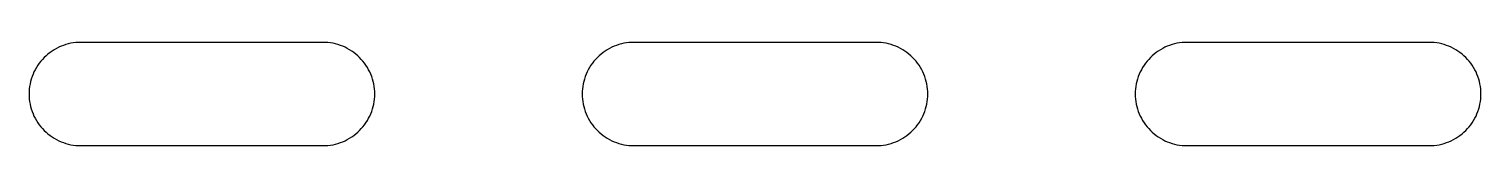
# Model space of a CAD drawing. Header units: millimetres. Extents: x 10 to 561, y -326 to -42.
# Drawn here: x 309 to 561, y -299 to -281 of the extents above; entities that cross this region are included whole.
import ezdxf

# ---------------------------------------------------------------- set-up
doc = ezdxf.new("R2010")
doc.units = ezdxf.units.MM
doc.layers.add('cut_inner', color=7, linetype='Continuous')

msp = doc.modelspace()

# ---------------------------------------------------------------- linework, layer by layer
at = {"layer": 'cut_inner'}
for points in [[(318, -299), (360, -299), (360.44, -298.99), (360.88, -298.96), (361.32, -298.9), (361.76, -298.83), (362.19, -298.73), (362.61, -298.61), (363.03, -298.47), (363.44, -298.31), (363.85, -298.14), (364.24, -297.94), (364.63, -297.72), (365, -297.48), (365.36, -297.23), (365.71, -296.96), (366.04, -296.67), (366.36, -296.36), (366.67, -296.04), (366.96, -295.71), (367.23, -295.36), (367.48, -295), (367.72, -294.63), (367.94, -294.24), (368.14, -293.85), (368.31, -293.44), (368.47, -293.03), (368.61, -292.61), (368.73, -292.19), (368.83, -291.76), (368.9, -291.32), (368.96, -290.88), (368.99, -290.44), (369, -290), (369, -290), (368.99, -289.56), (368.96, -289.12), (368.9, -288.68), (368.83, -288.24), (368.73, -287.81), (368.61, -287.39), (368.47, -286.97), (368.31, -286.56), (368.14, -286.15), (367.94, -285.76), (367.72, -285.37), (367.48, -285), (367.23, -284.64), (366.96, -284.29), (366.67, -283.96), (366.36, -283.64), (366.04, -283.33), (365.71, -283.04), (365.36, -282.77), (365, -282.52), (364.63, -282.28), (364.24, -282.06), (363.85, -281.86), (363.44, -281.69), (363.03, -281.53), (362.61, -281.39), (362.19, -281.27), (361.76, -281.17), (361.32, -281.1), (360.88, -281.04), (360.44, -281.01), (360, -281), (318, -281), (317.56, -281.01), (317.12, -281.04), (316.68, -281.1), (316.24, -281.17), (315.81, -281.27), (315.39, -281.39), (314.97, -281.53), (314.56, -281.69), (314.15, -281.86), (313.76, -282.06), (313.37, -282.28), (313, -282.52), (312.64, -282.77), (312.29, -283.04), (311.96, -283.33), (311.64, -283.64), (311.33, -283.96), (311.04, -284.29), (310.77, -284.64), (310.52, -285), (310.28, -285.37), (310.06, -285.76), (309.86, -286.15), (309.69, -286.56), (309.53, -286.97), (309.39, -287.39), (309.27, -287.81), (309.17, -288.24), (309.1, -288.68), (309.04, -289.12), (309.01, -289.56), (309, -290), (309, -290), (309.01, -290.44), (309.04, -290.88), (309.1, -291.32), (309.17, -291.76), (309.27, -292.19), (309.39, -292.61), (309.53, -293.03), (309.69, -293.44), (309.86, -293.85), (310.06, -294.24), (310.28, -294.63), (310.52, -295), (310.77, -295.36), (311.04, -295.71), (311.33, -296.04), (311.64, -296.36), (311.96, -296.67), (312.29, -296.96), (312.64, -297.23), (313, -297.48), (313.37, -297.72), (313.76, -297.94), (314.15, -298.14), (314.56, -298.31), (314.97, -298.47), (315.39, -298.61), (315.81, -298.73), (316.24, -298.83), (316.68, -298.9), (317.12, -298.96), (317.56, -298.99), (318, -299)], [(414, -299), (456, -299), (456.44, -298.99), (456.88, -298.96), (457.32, -298.9), (457.76, -298.83), (458.19, -298.73), (458.61, -298.61), (459.03, -298.47), (459.44, -298.31), (459.85, -298.14), (460.24, -297.94), (460.63, -297.72), (461, -297.48), (461.36, -297.23), (461.71, -296.96), (462.04, -296.67), (462.36, -296.36), (462.67, -296.04), (462.96, -295.71), (463.23, -295.36), (463.48, -295), (463.72, -294.63), (463.94, -294.24), (464.14, -293.85), (464.31, -293.44), (464.47, -293.03), (464.61, -292.61), (464.73, -292.19), (464.83, -291.76), (464.9, -291.32), (464.96, -290.88), (464.99, -290.44), (465, -290), (465, -290), (464.99, -289.56), (464.96, -289.12), (464.9, -288.68), (464.83, -288.24), (464.73, -287.81), (464.61, -287.39), (464.47, -286.97), (464.31, -286.56), (464.14, -286.15), (463.94, -285.76), (463.72, -285.37), (463.48, -285), (463.23, -284.64), (462.96, -284.29), (462.67, -283.96), (462.36, -283.64), (462.04, -283.33), (461.71, -283.04), (461.36, -282.77), (461, -282.52), (460.63, -282.28), (460.24, -282.06), (459.85, -281.86), (459.44, -281.69), (459.03, -281.53), (458.61, -281.39), (458.19, -281.27), (457.76, -281.17), (457.32, -281.1), (456.88, -281.04), (456.44, -281.01), (456, -281), (414, -281), (413.56, -281.01), (413.12, -281.04), (412.68, -281.1), (412.24, -281.17), (411.81, -281.27), (411.39, -281.39), (410.97, -281.53), (410.56, -281.69), (410.15, -281.86), (409.76, -282.06), (409.37, -282.28), (409, -282.52), (408.64, -282.77), (408.29, -283.04), (407.96, -283.33), (407.64, -283.64), (407.33, -283.96), (407.04, -284.29), (406.77, -284.64), (406.52, -285), (406.28, -285.37), (406.06, -285.76), (405.86, -286.15), (405.69, -286.56), (405.53, -286.97), (405.39, -287.39), (405.27, -287.81), (405.17, -288.24), (405.1, -288.68), (405.04, -289.12), (405.01, -289.56), (405, -290), (405, -290), (405.01, -290.44), (405.04, -290.88), (405.1, -291.32), (405.17, -291.76), (405.27, -292.19), (405.39, -292.61), (405.53, -293.03), (405.69, -293.44), (405.86, -293.85), (406.06, -294.24), (406.28, -294.63), (406.52, -295), (406.77, -295.36), (407.04, -295.71), (407.33, -296.04), (407.64, -296.36), (407.96, -296.67), (408.29, -296.96), (408.64, -297.23), (409, -297.48), (409.37, -297.72), (409.76, -297.94), (410.15, -298.14), (410.56, -298.31), (410.97, -298.47), (411.39, -298.61), (411.81, -298.73), (412.24, -298.83), (412.68, -298.9), (413.12, -298.96), (413.56, -298.99), (414, -299)], [(510, -299), (552, -299), (552.44, -298.99), (552.88, -298.96), (553.32, -298.9), (553.76, -298.83), (554.19, -298.73), (554.61, -298.61), (555.03, -298.47), (555.44, -298.31), (555.85, -298.14), (556.24, -297.94), (556.63, -297.72), (557, -297.48), (557.36, -297.23), (557.71, -296.96), (558.04, -296.67), (558.36, -296.36), (558.67, -296.04), (558.96, -295.71), (559.23, -295.36), (559.48, -295), (559.72, -294.63), (559.94, -294.24), (560.14, -293.85), (560.31, -293.44), (560.47, -293.03), (560.61, -292.61), (560.73, -292.19), (560.83, -291.76), (560.9, -291.32), (560.96, -290.88), (560.99, -290.44), (561, -290), (561, -290), (560.99, -289.56), (560.96, -289.12), (560.9, -288.68), (560.83, -288.24), (560.73, -287.81), (560.61, -287.39), (560.47, -286.97), (560.31, -286.56), (560.14, -286.15), (559.94, -285.76), (559.72, -285.37), (559.48, -285), (559.23, -284.64), (558.96, -284.29), (558.67, -283.96), (558.36, -283.64), (558.04, -283.33), (557.71, -283.04), (557.36, -282.77), (557, -282.52), (556.63, -282.28), (556.24, -282.06), (555.85, -281.86), (555.44, -281.69), (555.03, -281.53), (554.61, -281.39), (554.19, -281.27), (553.76, -281.17), (553.32, -281.1), (552.88, -281.04), (552.44, -281.01), (552, -281), (510, -281), (509.56, -281.01), (509.12, -281.04), (508.68, -281.1), (508.24, -281.17), (507.81, -281.27), (507.39, -281.39), (506.97, -281.53), (506.56, -281.69), (506.15, -281.86), (505.76, -282.06), (505.37, -282.28), (505, -282.52), (504.64, -282.77), (504.29, -283.04), (503.96, -283.33), (503.64, -283.64), (503.33, -283.96), (503.04, -284.29), (502.77, -284.64), (502.52, -285), (502.28, -285.37), (502.06, -285.76), (501.86, -286.15), (501.69, -286.56), (501.53, -286.97), (501.39, -287.39), (501.27, -287.81), (501.17, -288.24), (501.1, -288.68), (501.04, -289.12), (501.01, -289.56), (501, -290), (501, -290), (501.01, -290.44), (501.04, -290.88), (501.1, -291.32), (501.17, -291.76), (501.27, -292.19), (501.39, -292.61), (501.53, -293.03), (501.69, -293.44), (501.86, -293.85), (502.06, -294.24), (502.28, -294.63), (502.52, -295), (502.77, -295.36), (503.04, -295.71), (503.33, -296.04), (503.64, -296.36), (503.96, -296.67), (504.29, -296.96), (504.64, -297.23), (505, -297.48), (505.37, -297.72), (505.76, -297.94), (506.15, -298.14), (506.56, -298.31), (506.97, -298.47), (507.39, -298.61), (507.81, -298.73), (508.24, -298.83), (508.68, -298.9), (509.12, -298.96), (509.56, -298.99), (510, -299)]]:
    msp.add_lwpolyline(points, close=True, dxfattribs=at)

doc.saveas('drawing.dxf')
